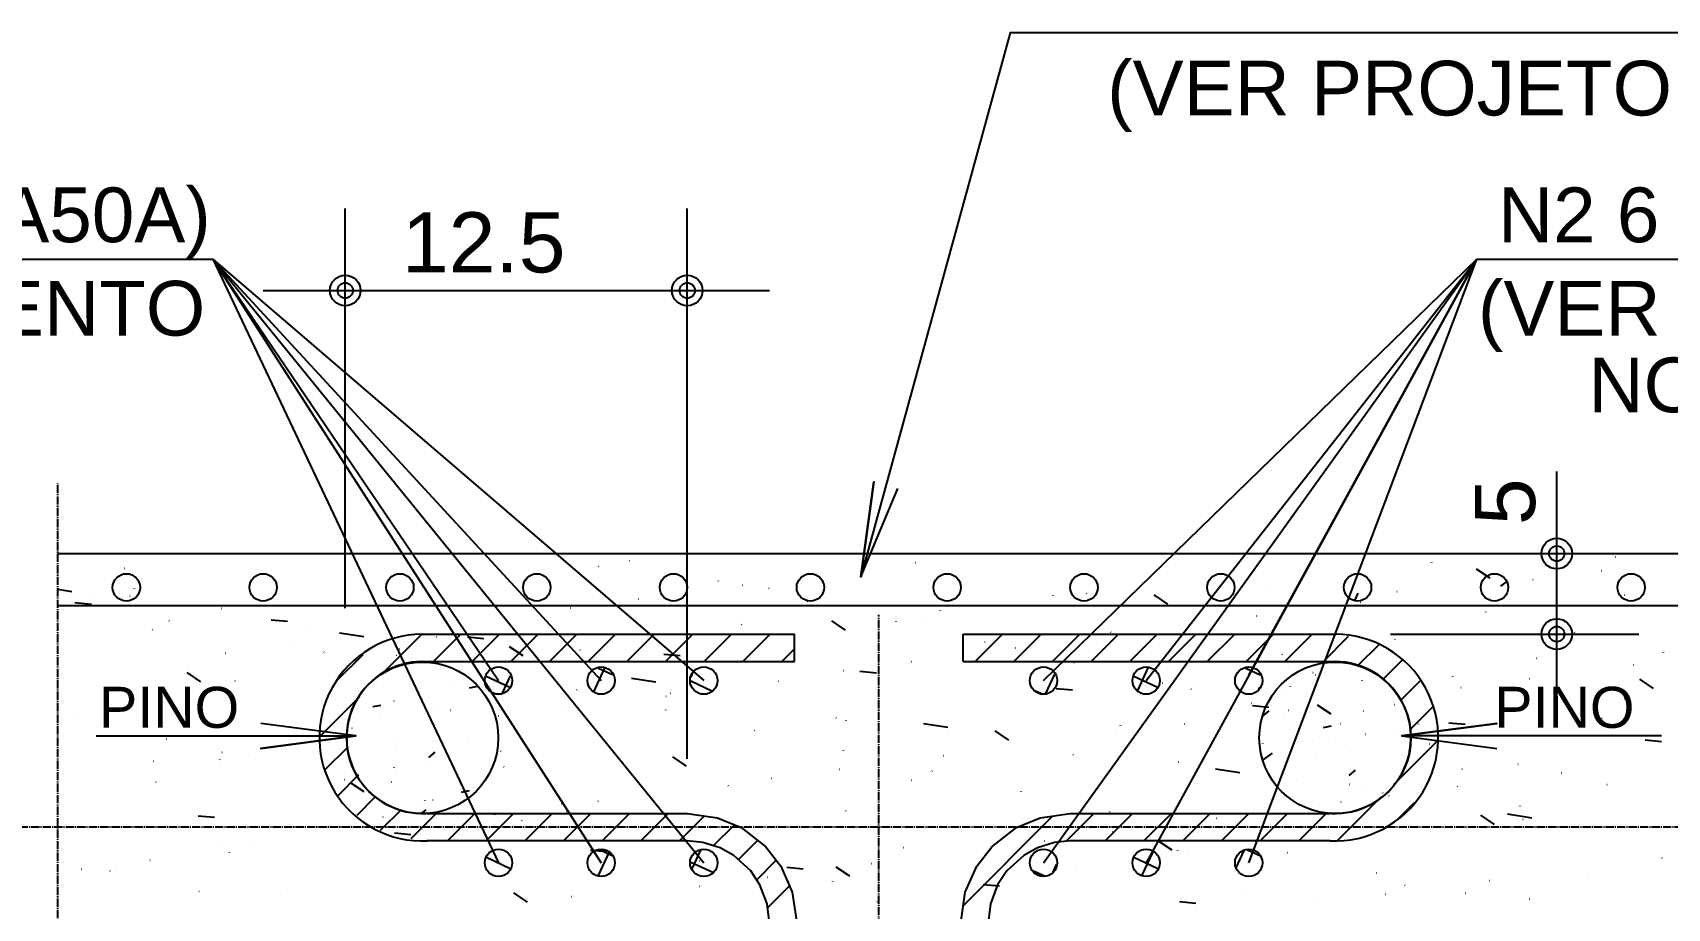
# Model space of a CAD drawing. Extents: x 0 to 5945, y 0 to 4205.
# Drawn here: x 4344.3 to 4643, y 1368.8 to 1528.8 of the extents above; entities that cross this region are included whole.
import ezdxf

# ---------------------------------------------------------------- set-up
doc = ezdxf.new("R2010")
doc.units = 0
doc.header["$MEASUREMENT"] = 0
doc.linetypes.add('ESTILO_TQS_0007', pattern=[2.1, 1.5, -0.2, 0.2, -0.2])
for name, color, linetype in [('MTH-230', 1, 'CONTINUOUS'), ('MTH-COTAS7', 31, 'CONTINUOUS'), ('MTH-EIXO-217', 8, 'CONTINUOUS'), ('MTH-HACHURA-PILAR', 1, 'CONTINUOUS'), ('MTH-LINHA-CORTE', 5, 'CONTINUOUS'), ('MTH-LINHAS-GERAIS', 7, 'CONTINUOUS'), ('MTH-PILAR-NASCE', 5, 'CONTINUOUS'), ('MTH-SIMB_COTA', 3, 'CONTINUOUS'), ('MTH-TIT1-PILAR', 5, 'CONTINUOUS')]:
    doc.layers.add(name, color=color, linetype=linetype)
doc.styles.add('TQS_ARIAL', font='arial.ttf')

msp = doc.modelspace()

# ---------------------------------------------------------------- linework, layer by layer
at = {"layer": 'MTH-230', "linetype": 'Continuous'}
for p, q in [((4214.188912, 1487.41584), (4377.214041, 1487.41584)), ((4377.214041, 1487.41584), (4466.932511, 1377.095606)), ((4377.214041, 1487.41584), (4448.182511, 1377.095606)), ((4377.214041, 1487.41584), (4429.432511, 1377.095606)), ((4377.214041, 1487.41584), (4466.932511, 1410.380154)), ((4377.214041, 1487.41584), (4448.182511, 1410.380154)), ((4377.214041, 1487.41584), (4429.432511, 1410.380154)), ((4529.02211, 1377.095606), (4608.230394, 1487.41584)), ((4529.02211, 1410.380154), (4608.230394, 1487.41584)), ((4608.230394, 1487.41584), (4547.77211, 1377.095606)), ((4547.77211, 1410.380154), (4608.230394, 1487.41584)), ((4566.52211, 1377.095606), (4608.230394, 1487.41584)), ((4566.52211, 1411.380154), (4608.230394, 1487.41584)), ((4608.230394, 1487.41584), (4771.255524, 1487.41584)), ((4348.922325, 1433.029068), (4348.922325, 1433.029068)), ((4361.068182, 1430.938658), (4361.117754, 1430.945184)), ((4447.751867, 1431.195574), (4447.709697, 1431.222439)), ((4453.381645, 1432.292706), (4453.421313, 1432.323144)), ((4495.425401, 1432.573852), (4495.388537, 1432.607632)), ((4505.554438, 1431.971737), (4505.60401, 1431.978263)), ((4600.006686, 1431.917258), (4599.969822, 1431.951038)), ((4633.527728, 1432.925716), (4633.490864, 1432.959495)), ((4348.922325, 1429.339625), (4348.922325, 1429.339625)), ((4469.616543, 1428.572019), (4469.656211, 1428.602457)), ((4473.976919, 1427.814478), (4474.026491, 1427.821004)), ((4577.368374, 1430.362089), (4577.408041, 1430.392527)), ((4610.640761, 1429.091376), (4608.153649, 1430.768954)), ((4618.463175, 1428.847556), (4618.512747, 1428.854083)), ((4622.876699, 1430.763386), (4622.83453, 1430.790251)), ((4630.980167, 1430.49545), (4631.029739, 1430.501976)), ((4351.440554, 1426.637059), (4348.922325, 1427.027613)), ((4355.692753, 1426.338193), (4355.650583, 1426.365058)), ((4362.578731, 1427.329834), (4362.618399, 1427.360272)), ((4432.364617, 1426.90875), (4432.327753, 1426.94253)), ((4455.040322, 1425.321427), (4455.089895, 1425.327954)), ((4478.884288, 1427.238411), (4478.842118, 1427.265276)), ((4485.851442, 1424.851331), (4485.89111, 1424.881769)), ((4530.817585, 1425.906004), (4530.775416, 1425.932869)), ((4536.945902, 1426.252156), (4536.909038, 1426.285936)), ((4551.735414, 1424.360118), (4549.248302, 1426.037697)), ((4570.466943, 1427.260614), (4570.430079, 1427.294393)), ((4593.603272, 1426.641401), (4593.64294, 1426.671839)), ((4355.024986, 1424.317076), (4352.036402, 1424.578544)), ((4378.81363, 1423.609146), (4378.853298, 1423.639584)), ((4442.523331, 1423.673534), (4442.572903, 1423.68006)), ((4510.227557, 1423.146923), (4510.185388, 1423.173788)), ((4567.94906, 1422.197247), (4567.998632, 1422.203773)), ((4586.885656, 1424.690297), (4586.935229, 1424.696824)), ((4609.838171, 1422.920714), (4609.877839, 1422.951152)), ((4366.235146, 1419.621948), (4366.192976, 1419.648812)), ((4369.303832, 1421.243648), (4369.266968, 1421.277428)), ((4390.887995, 1421.17947), (4387.899411, 1421.440937)), ((4395.048529, 1419.888459), (4395.088196, 1419.918897)), ((4404.802606, 1418.361109), (4400.355769, 1419.050771)), ((4410.945812, 1419.516275), (4410.995384, 1419.522801)), ((4459.963064, 1413.880154), (4464.939039, 1418.856129)), ((4467.034132, 1413.880154), (4472.019263, 1418.865285)), ((4473.885117, 1420.587054), (4473.848253, 1420.620834)), ((4474.1052, 1413.880154), (4479.099487, 1418.874442)), ((4492.830068, 1419.628861), (4490.342955, 1421.30644)), ((4502.086341, 1421.130643), (4502.126008, 1421.161081)), ((4507.406158, 1421.595512), (4507.369294, 1421.629291)), ((4514.328128, 1418.747743), (4514.460539, 1418.880154)), ((4516.531607, 1413.880154), (4521.531607, 1418.880154)), ((4523.602674, 1413.880154), (4528.602674, 1418.880154)), ((4530.673742, 1413.880154), (4535.673742, 1418.880154)), ((4537.74481, 1413.880154), (4542.74481, 1418.880154)), ((4541.359978, 1419.189759), (4541.317809, 1419.216624)), ((4544.815878, 1413.880154), (4549.815878, 1418.880154)), ((4551.886946, 1413.880154), (4556.886946, 1418.880154)), ((4555.432068, 1420.549354), (4555.48164, 1420.55588)), ((4558.958013, 1413.880154), (4563.958013, 1418.880154)), ((4566.029081, 1413.880154), (4571.029081, 1418.880154)), ((4573.100149, 1413.880154), (4578.100149, 1418.880154)), ((4626.07307, 1419.200026), (4626.112737, 1419.230464)), ((4348.922325, 1416.850905), (4348.922325, 1416.850905)), ((4348.922325, 1416.850905), (4348.922325, 1416.850905)), ((4348.922325, 1416.850905), (4348.922325, 1416.850905)), ((4392.009215, 1417.023225), (4392.058787, 1417.029751)), ((4408.434905, 1411.84947), (4415.377471, 1418.792035)), ((4411.283427, 1416.167771), (4411.323095, 1416.198209)), ((4417.536657, 1413.880154), (4422.457695, 1418.801191)), ((4418.168443, 1418.289541), (4418.126274, 1418.316406)), ((4426.751005, 1418.041863), (4423.76242, 1418.30333)), ((4424.607725, 1413.880154), (4429.537919, 1418.810348)), ((4433.924721, 1414.897604), (4431.437608, 1416.575183)), ((4431.678793, 1413.880154), (4436.618143, 1418.819504)), ((4438.749861, 1413.880154), (4443.698367, 1418.82866)), ((4444.345373, 1415.93041), (4444.308509, 1415.964189)), ((4445.820928, 1413.880154), (4450.778591, 1418.837817)), ((4452.891996, 1413.880154), (4457.858815, 1418.846973)), ((4481.176267, 1413.880154), (4483.516522, 1416.220409)), ((4518.321239, 1417.409956), (4518.360907, 1417.440394)), ((4523.854549, 1416.392095), (4523.904122, 1416.398621)), ((4580.171217, 1413.880154), (4584.780652, 1418.48959)), ((4586.476171, 1413.11404), (4590.349331, 1416.9872)), ((4593.293275, 1417.857353), (4593.251106, 1417.884218)), ((4379.492224, 1415.375331), (4379.541796, 1415.381858)), ((4397.578415, 1415.530459), (4397.536245, 1415.557324)), ((4399.772648, 1410.25828), (4404.684129, 1415.169761)), ((4410.824332, 1414.921952), (4410.787468, 1414.955732)), ((4462.614014, 1414.904256), (4459.62543, 1415.165723)), ((4504.917952, 1413.899044), (4504.967525, 1413.905571)), ((4534.556138, 1413.689268), (4534.595806, 1413.719706)), ((4572.703247, 1415.098271), (4572.661078, 1415.125136)), ((4591.045692, 1410.612493), (4594.659328, 1414.226129)), ((4619.102169, 1414.419472), (4619.065306, 1414.453251)), ((4636.763287, 1413.267914), (4636.812859, 1413.274441)), ((4642.307968, 1415.479338), (4642.347636, 1415.509776)), ((4348.922325, 1411.350728), (4348.922325, 1411.350728)), ((4348.922325, 1411.350728), (4348.922325, 1411.350728)), ((4375.019374, 1410.166347), (4372.532261, 1411.843925)), ((4381.284588, 1410.265308), (4381.247725, 1410.299087)), ((4427.518326, 1412.447083), (4427.557994, 1412.477522)), ((4428.710836, 1411.573296), (4428.668667, 1411.600161)), ((4458.164659, 1410.085158), (4453.717821, 1410.77482)), ((4480.644133, 1410.24089), (4480.601964, 1410.267754)), ((4492.400961, 1412.251151), (4492.450533, 1412.257677)), ((4498.477023, 1411.766649), (4495.488439, 1412.028117)), ((4550.791037, 1409.968581), (4550.830704, 1409.999019)), ((4594.312089, 1406.807822), (4597.951309, 1410.447043)), ((4603.835668, 1411.141108), (4603.793499, 1411.167973)), ((4617.82669, 1410.774864), (4617.876262, 1410.78139)), ((4640.486114, 1408.960431), (4637.999001, 1410.63801)), ((4396.775382, 1400.189946), (4404.068683, 1407.483247)), ((4443.753225, 1408.726396), (4443.792892, 1408.756834)), ((4460.054105, 1407.481808), (4460.011936, 1407.508673)), ((4460.823442, 1408.093892), (4460.873015, 1408.100418)), ((4534.340032, 1408.629043), (4531.351448, 1408.89051)), ((4556.041385, 1408.75437), (4556.004521, 1408.788149)), ((4605.309698, 1409.126971), (4605.359271, 1409.133497)), ((4635.178937, 1407.04962), (4635.136768, 1407.076485)), ((4429.369854, 1403.952948), (4429.419426, 1403.959475)), ((4441.886845, 1405.600842), (4441.936418, 1405.607368)), ((4459.988123, 1405.005708), (4460.027791, 1405.036146)), ((4567.025935, 1406.247893), (4567.065603, 1406.278331)), ((4570.203041, 1405.491436), (4567.214457, 1405.752903)), ((4573.73218, 1404.969712), (4573.781752, 1404.976238)), ((4581.580767, 1404.229174), (4579.093654, 1405.906753)), ((4595.98695, 1401.411616), (4600.212554, 1405.637219)), ((4352.533801, 1403.443924), (4352.573468, 1403.474362)), ((4367.994991, 1402.624426), (4367.952822, 1402.651291)), ((4476.223022, 1401.285021), (4476.26269, 1401.315459)), ((4491.186526, 1403.524644), (4491.144357, 1403.551509)), ((4492.9806, 1403.089268), (4492.943736, 1403.123047)), ((4511.526711, 1401.809207), (4507.079873, 1402.49887)), ((4522.67542, 1399.497917), (4520.188307, 1401.175495)), ((4543.119823, 1402.192238), (4543.077654, 1402.219103)), ((4554.795583, 1402.476661), (4554.845155, 1402.483188)), ((4583.260834, 1402.527206), (4583.300502, 1402.557644)), ((4597.561885, 1402.432673), (4597.525021, 1402.466453)), ((4606.06605, 1402.353829), (4603.077466, 1402.615296)), ((4631.082926, 1403.441131), (4631.046062, 1403.47491)), ((4348.922325, 1400.672741), (4348.922325, 1400.672741)), ((4348.922325, 1400.672741), (4348.922325, 1400.672741)), ((4368.768699, 1399.723236), (4368.808367, 1399.753674)), ((4397.78427, 1394.127767), (4401.938655, 1398.282152)), ((4397.792335, 1399.795689), (4397.841907, 1399.802216)), ((4522.529795, 1399.433156), (4522.487626, 1399.460021)), ((4542.278591, 1400.828768), (4542.328164, 1400.835295)), ((4593.070494, 1391.424092), (4601.132236, 1399.485834)), ((4599.495733, 1398.806518), (4599.5354, 1398.836956)), ((4641.929059, 1399.216223), (4638.940475, 1399.47769)), ((4366.338747, 1395.654746), (4366.388319, 1395.661272)), ((4378.537384, 1395.908181), (4378.495215, 1395.935046)), ((4378.855738, 1397.302639), (4378.905311, 1397.309165)), ((4385.003598, 1396.002549), (4385.043266, 1396.032987)), ((4429.919815, 1397.424166), (4429.882951, 1397.457945)), ((4463.770073, 1394.766659), (4461.282961, 1396.444238)), ((4492.457921, 1397.564333), (4492.497588, 1397.594771)), ((4510.701072, 1396.671509), (4510.750645, 1396.678035)), ((4534.5011, 1396.767571), (4534.464236, 1396.801351)), ((4553.662217, 1395.475993), (4553.620047, 1395.502858)), ((4568.022141, 1397.776029), (4567.985277, 1397.809808)), ((4615.730631, 1395.085831), (4615.770299, 1395.116269)), ((4348.922325, 1393.36183), (4348.922325, 1393.36183)), ((4348.922325, 1393.36183), (4348.922325, 1393.36183)), ((4400.076939, 1389.349368), (4403.934953, 1393.207382)), ((4401.238497, 1392.281861), (4401.278164, 1392.312299)), ((4430.470681, 1394.575775), (4430.428512, 1394.60264)), ((4479.247484, 1392.530566), (4479.297056, 1392.537092)), ((4491.764476, 1394.178459), (4491.814048, 1394.184985)), ((4504.961357, 1392.110927), (4504.924493, 1392.144706)), ((4508.692819, 1393.843646), (4508.732487, 1393.874084)), ((4564.888764, 1393.533256), (4560.441926, 1394.222919)), ((4605.595514, 1394.143586), (4605.553344, 1394.170451)), ((4623.60981, 1393.547329), (4623.659382, 1393.553855)), ((4366.85903, 1391.759064), (4366.822166, 1391.792843)), ((4404.864726, 1390.035402), (4402.377614, 1391.712981)), ((4403.583169, 1385.78453), (4406.915563, 1389.116924)), ((4409.880653, 1391.816693), (4409.838484, 1391.843558)), ((4471.440315, 1391.102469), (4471.403452, 1391.136249)), ((4524.927718, 1390.122958), (4524.967386, 1390.153396)), ((4582.838003, 1381.191601), (4590.756276, 1389.109874)), ((4585.005486, 1391.384505), (4584.963316, 1391.41137)), ((4592.156222, 1389.406385), (4592.205794, 1389.412912)), ((4604.673213, 1391.054278), (4604.722785, 1391.060805)), ((4631.96553, 1391.365143), (4632.005198, 1391.395581)), ((4407.890839, 1383.021132), (4411.691112, 1386.821406)), ((4413.483464, 1381.54269), (4418.036381, 1386.095606)), ((4417.473395, 1388.561174), (4417.513063, 1388.591612)), ((4420.107449, 1381.095606), (4425.107449, 1386.095606)), ((4427.178517, 1381.095606), (4432.178517, 1386.095606)), ((4434.249584, 1381.095606), (4439.249584, 1386.095606)), ((4441.013074, 1387.859529), (4440.970905, 1387.886394)), ((4441.320652, 1381.095606), (4446.320652, 1386.095606)), ((4441.900572, 1386.445825), (4441.863708, 1386.479604)), ((4447.669965, 1388.373306), (4447.719538, 1388.379833)), ((4448.39172, 1381.095606), (4453.39172, 1386.095606)), ((4455.462788, 1381.095606), (4460.462788, 1386.095606)), ((4492.946372, 1386.527123), (4492.904202, 1386.553988)), ((4533.17211, 1381.023182), (4538.244091, 1386.095164)), ((4540.315602, 1381.095606), (4545.314434, 1386.094439)), ((4541.162616, 1386.402271), (4541.202284, 1386.432709)), ((4547.386669, 1381.095606), (4552.384778, 1386.093715)), ((4554.457737, 1381.095606), (4559.455121, 1386.092991)), ((4561.528805, 1381.095606), (4566.525465, 1386.092266)), ((4568.599873, 1381.095606), (4573.595808, 1386.091542)), ((4575.670941, 1381.095606), (4580.666152, 1386.090818)), ((4593.705972, 1384.988502), (4596.812236, 1388.094767)), ((4616.137907, 1387.427341), (4616.095737, 1387.454206)), ((4348.922325, 1384.494578), (4348.922325, 1384.494578)), ((4348.922325, 1384.494578), (4348.922325, 1384.494578)), ((4377.524986, 1385.345933), (4374.536402, 1385.6074)), ((4408.379531, 1385.437367), (4408.342667, 1385.471147)), ((4416.216377, 1384.232363), (4416.265949, 1384.238889)), ((4428.733369, 1385.880256), (4428.782941, 1385.886782)), ((4433.708294, 1384.840486), (4433.747962, 1384.870924)), ((4462.533856, 1381.095606), (4467.089259, 1385.65101)), ((4468.725334, 1380.216017), (4472.532306, 1384.022989)), ((4472.356343, 1383.768041), (4472.314174, 1383.794906)), ((4514.384416, 1369.306556), (4530.724538, 1385.646678)), ((4560.578703, 1385.249126), (4560.628275, 1385.255652)), ((4611.42612, 1384.098229), (4608.939007, 1385.775808)), ((4618.250816, 1385.257306), (4613.803978, 1385.946968)), ((4616.657368, 1384.934887), (4616.620504, 1384.968667)), ((4378.839787, 1380.780723), (4378.802923, 1380.814502)), ((4384.638858, 1380.075104), (4384.688431, 1380.08163)), ((4413.387995, 1382.208327), (4410.399411, 1382.469794)), ((4449.943192, 1381.119798), (4449.98286, 1381.150237)), ((4473.265089, 1377.684704), (4476.768443, 1381.188058)), ((4529.125114, 1381.108183), (4529.174687, 1381.114709)), ((4541.642106, 1382.756076), (4541.691678, 1382.762602)), ((4552.520773, 1379.366972), (4550.03366, 1381.044551)), ((4557.397515, 1382.681583), (4557.437183, 1382.712021)), ((4365.702262, 1377.582053), (4365.751834, 1377.58858)), ((4380.29723, 1378.91066), (4380.25506, 1378.937525)), ((4449.251005, 1379.07072), (4446.26242, 1379.332187)), ((4466.178091, 1377.399111), (4466.217759, 1377.429549)), ((4476.611038, 1373.959586), (4480.194753, 1377.5433)), ((4503.488765, 1379.810878), (4503.446595, 1379.837743)), ((4553.596583, 1379.269785), (4553.559719, 1379.303565)), ((4555.422062, 1378.478471), (4555.379892, 1378.505336)), ((4573.632414, 1378.960896), (4573.672081, 1378.991334)), ((4642.033852, 1377.984002), (4642.083424, 1377.990529)), ((4348.922325, 1375.372933), (4348.922325, 1375.372933)), ((4348.922325, 1375.372933), (4348.922325, 1375.372933)), ((4353.18527, 1375.93416), (4353.234842, 1375.940687)), ((4358.426261, 1375.609041), (4358.465929, 1375.639479)), ((4359.707201, 1376.151578), (4359.665032, 1376.178443)), ((4478.610999, 1374.457873), (4478.660571, 1374.464399)), ((4485.114014, 1375.933113), (4482.12543, 1376.19458)), ((4493.615426, 1374.635715), (4491.128313, 1376.313294)), ((4497.547596, 1376.950923), (4497.597168, 1376.95745)), ((4534.832034, 1375.71939), (4534.789864, 1375.746255)), ((4589.867312, 1375.240208), (4589.90698, 1375.270646)), ((4374.66116, 1371.888353), (4374.700827, 1371.918791)), ((4390.839623, 1372.194415), (4390.797453, 1372.221279)), ((4434.710079, 1369.904458), (4432.222966, 1371.582036)), ((4466.094007, 1372.80998), (4466.14358, 1372.816506)), ((4478.593572, 1368.871052), (4482.603809, 1372.881289)), ((4482.41299, 1373.678423), (4482.452657, 1373.708861)), ((4490.535798, 1373.604683), (4490.498935, 1373.638463)), ((4520.977023, 1372.795506), (4517.988439, 1373.056974)), ((4565.964455, 1371.762226), (4565.922285, 1371.789091)), ((4591.519736, 1371.333693), (4591.569308, 1371.340219)), ((4595.117083, 1372.948089), (4595.08022, 1372.981868)), ((4606.102211, 1371.51952), (4606.141879, 1371.549958)), ((4610.456333, 1373.826743), (4610.505905, 1373.833269)), ((4628.638125, 1373.956546), (4628.601261, 1373.990326)), ((4442.77292, 1370.862008), (4442.73075, 1370.888873)), ((4498.647888, 1369.957736), (4498.687556, 1369.988174)), ((4556.840032, 1369.6579), (4553.851448, 1369.919367)), ((4579.002745, 1369.6858), (4579.052317, 1369.692326)), ((4617.897752, 1370.42982), (4617.855582, 1370.456685))]:
    msp.add_line(p, q, dxfattribs=at)
at = {"layer": 'MTH-COTAS7', "linetype": 'Continuous'}
for p, q in [((4401.422325, 1423.595606), (4401.422325, 1496.682717)), ((4463.922325, 1396.095606), (4463.922325, 1496.682717)), ((4386.422325, 1481.682717), (4478.922325, 1481.682717)), ((4622.822644, 1403.880154), (4622.822644, 1448.595606)), ((4583.48429, 1433.595606), (4637.822644, 1433.595606)), ((4592.421253, 1418.880154), (4637.822644, 1418.880154))]:
    msp.add_line(p, q, dxfattribs=at)
for points in [[(4763.817393, 1528.803207), (4522.938578, 1528.803207), (4495.627761, 1429.368432), (4498.020385, 1446.704099), (4495.627761, 1429.368432), (4502.425659, 1445.494143)], [(4355.919599, 1400.265253), (4403.345776, 1400.265253), (4385.995491, 1397.981044), (4403.345776, 1400.265253), (4385.995491, 1402.549461)], [(4641.925051, 1400.265253), (4594.498874, 1400.265253), (4611.849159, 1402.549461), (4594.498874, 1400.265253), (4611.849159, 1397.981044)]]:
    msp.add_lwpolyline(points, dxfattribs=at)
at = {"layer": 'MTH-EIXO-217', "linetype": 'ESTILO_TQS_0007'}
for p, q in [((4348.922325, 1320.762604), (4348.922325, 1446.428609)), ((4498.922325, 1209.986237), (4498.922325, 1422.397796)), ((4666.837565, 1383.595606), (4274.449601, 1383.595606))]:
    msp.add_line(p, q, dxfattribs=at)
at = {"layer": 'MTH-HACHURA-PILAR', "linetype": 'Continuous'}
for p, q in [((4384.105623, 1428.320584), (4384.105623, 1428.320584)), ((4384.105623, 1428.320584), (4384.105623, 1428.320584)), ((4384.105623, 1428.320584), (4384.105623, 1428.320584)), ((4384.641241, 1428.439328), (4384.665648, 1428.444739)), ((4409.073094, 1427.894716), (4409.073094, 1427.894716)), ((4409.073094, 1427.894716), (4409.073094, 1427.894716)), ((4409.073094, 1427.894716), (4409.073094, 1427.894716)), ((4434.686652, 1429.013028), (4434.686652, 1429.013028)), ((4434.686652, 1429.013028), (4434.686652, 1429.013028)), ((4434.686652, 1429.013028), (4434.686652, 1429.013028)), ((4509.395943, 1428.666574), (4509.395943, 1428.666574)), ((4509.395943, 1428.666574), (4509.395943, 1428.666574)), ((4537.155986, 1427.963276), (4537.180393, 1427.968687)), ((4612.610314, 1427.668676), (4613.576933, 1428.375725)), ((4359.769255, 1425.742064), (4359.769255, 1425.742064)), ((4359.769255, 1425.742064), (4359.769255, 1425.742064)), ((4360.114921, 1425.330115), (4360.114921, 1425.330115)), ((4362.077825, 1425.842858), (4362.102801, 1425.843948)), ((4362.667029, 1425.432738), (4362.667029, 1425.432738)), ((4362.667029, 1425.432738), (4362.667029, 1425.432738)), ((4362.667029, 1425.432738), (4362.667029, 1425.432738)), ((4362.894761, 1427.162533), (4362.898024, 1427.187319)), ((4384.073094, 1426.803192), (4384.073094, 1426.803192)), ((4386.816323, 1424.971822), (4386.816323, 1424.971822)), ((4386.816323, 1424.971822), (4386.816323, 1424.971822)), ((4388.552603, 1426.998772), (4388.577579, 1426.999862)), ((4409.073094, 1426.998188), (4409.073094, 1426.998188)), ((4409.073094, 1426.998188), (4409.073094, 1426.998188)), ((4409.08289, 1426.560041), (4409.08289, 1426.560041)), ((4409.831215, 1425.668223), (4409.831215, 1425.668223)), ((4409.831215, 1425.668223), (4409.831215, 1425.668223)), ((4434.701849, 1425.822395), (4434.701849, 1425.822395)), ((4434.701849, 1425.822395), (4434.701849, 1425.822395)), ((4459.796606, 1425.709468), (4459.796606, 1425.709468)), ((4459.796606, 1425.709468), (4459.796606, 1425.709468)), ((4459.796606, 1425.709468), (4459.796606, 1425.709468)), ((4485.618798, 1425.182978), (4485.618798, 1425.182978)), ((4485.700562, 1425.804037), (4485.703825, 1425.828824)), ((4509.504583, 1426.057487), (4509.504583, 1426.057487)), ((4509.797949, 1425.707867), (4509.797949, 1425.707867)), ((4510.620948, 1425.182599), (4510.620948, 1425.182599)), ((4510.620948, 1425.182599), (4510.620948, 1425.182599)), ((4511.490078, 1425.029348), (4511.490078, 1425.029348)), ((4511.490078, 1425.029348), (4511.490078, 1425.029348)), ((4511.490078, 1425.029348), (4511.490078, 1425.029348)), ((4534.073094, 1427.279815), (4534.073094, 1427.279815)), ((4534.073094, 1427.279815), (4534.073094, 1427.279815)), ((4534.073094, 1427.279815), (4534.073094, 1427.279815)), ((4534.122343, 1426.513023), (4534.122343, 1426.513023)), ((4534.566636, 1427.092037), (4534.581855, 1427.111871)), ((4537.415578, 1425.287563), (4537.415578, 1425.287563)), ((4537.415578, 1425.287563), (4537.415578, 1425.287563)), ((4559.502601, 1426.05985), (4559.502601, 1426.05985)), ((4559.502601, 1426.05985), (4559.502601, 1426.05985)), ((4559.502601, 1426.05985), (4559.502601, 1426.05985)), ((4585.982585, 1425.118833), (4586.545, 1426.382037)), ((4586.098315, 1425.098426), (4586.098315, 1425.098426)), ((4586.098315, 1425.098426), (4586.098315, 1425.098426)), ((4609.320258, 1426.277157), (4609.320258, 1426.277157)), ((4609.848042, 1425.648168), (4609.848042, 1425.648168)), ((4611.644787, 1425.002069), (4611.644787, 1425.002069)), ((4634.525922, 1426.032057), (4634.525922, 1426.032057)), ((4634.525922, 1426.032057), (4634.525922, 1426.032057)), ((4634.525922, 1426.032057), (4634.525922, 1426.032057)), ((4634.595777, 1425.948806), (4634.595777, 1425.948806)), ((4634.711227, 1425.811219), (4634.711227, 1425.811219)), ((4634.729492, 1425.789451), (4634.729492, 1425.789451)), ((4634.729492, 1425.789451), (4634.729492, 1425.789451)), ((4634.729492, 1425.789451), (4634.729492, 1425.789451)), ((4635.146791, 1426.059165), (4635.171767, 1426.060255)), ((4635.201664, 1426.404798), (4635.216883, 1426.424632)), ((4412.567288, 1411.131822), (4412.570551, 1411.156608)), ((4420.482547, 1410.252117), (4420.497766, 1410.271951)), ((4427.083279, 1411.235204), (4431.501935, 1409.197155)), ((4430.152436, 1408.083144), (4431.621722, 1411.234038)), ((4446.824601, 1408.343693), (4448.857444, 1412.70314)), ((4447.695497, 1412.679752), (4450.285026, 1411.472235)), ((4464.583279, 1410.934278), (4464.899129, 1411.611619)), ((4464.583279, 1410.32174), (4468.426085, 1408.52981)), ((4529.385333, 1407.930636), (4531.086129, 1411.578004)), ((4545.422879, 1411.235204), (4549.837251, 1409.185387)), ((4546.230629, 1408.562465), (4548.206231, 1412.842173)), ((4566.013676, 1412.675975), (4568.63066, 1411.455656)), ((4575.275756, 1411.738997), (4575.275756, 1411.738997)), ((4575.275756, 1411.738997), (4575.275756, 1411.738997)), ((4578.260101, 1411.869297), (4578.285077, 1411.870387)), ((4578.750578, 1411.430693), (4578.765797, 1411.450527)), ((4587.241721, 1410.423675), (4587.244984, 1410.448462)), ((4405.826165, 1409.094284), (4405.829428, 1409.11907)), ((4408.466197, 1409.240702), (4408.481417, 1409.260535)), ((4424.140033, 1409.057655), (4425.612474, 1409.343869)), ((4527.461044, 1408.585804), (4528.550306, 1408.077874)), ((4568.381426, 1408.740971), (4568.582238, 1409.171613)), ((4571.096523, 1408.057506), (4571.096523, 1408.057506)), ((4571.096523, 1408.057506), (4571.096523, 1408.057506)), ((4573.355073, 1408.558215), (4573.37948, 1408.563626)), ((4574.152358, 1409.332848), (4574.155621, 1409.357634)), ((4402.446461, 1404.193107), (4402.446461, 1404.193107)), ((4402.62151, 1404.874878), (4402.62151, 1404.874878)), ((4402.654282, 1405.002518), (4402.654282, 1405.002518)), ((4402.654282, 1405.002518), (4402.654282, 1405.002518)), ((4406.470744, 1405.623093), (4407.943185, 1405.909307)), ((4407.672617, 1404.421286), (4407.697593, 1404.422377)), ((4410.313904, 1406.700615), (4410.338311, 1406.706026)), ((4418.237118, 1405.032077), (4418.240381, 1405.056863)), ((4420.610292, 1404.986157), (4420.635268, 1404.987248)), ((4569.14675, 1403.923631), (4570.260084, 1404.85783)), ((4587.51795, 1404.840498), (4587.542358, 1404.845909)), ((4593.13214, 1405.999472), (4593.135403, 1406.024258)), ((4402.652526, 1401.664177), (4402.667745, 1401.684011)), ((4572.936907, 1403.854169), (4572.952126, 1403.874002)), ((4580.195349, 1401.839962), (4581.66779, 1402.126175)), ((4401.796797, 1400.54897), (4401.796797, 1400.54897)), ((4401.796797, 1400.54897), (4401.796797, 1400.54897)), ((4401.796797, 1400.54897), (4401.796797, 1400.54897)), ((4401.854186, 1397.967589), (4401.854186, 1397.967589)), ((4401.854186, 1397.967589), (4401.854186, 1397.967589)), ((4411.091764, 1400.015511), (4411.116171, 1400.020922)), ((4423.906948, 1398.932331), (4423.910211, 1398.957118)), ((4568.566275, 1400.639013), (4568.566275, 1400.639013)), ((4568.566275, 1400.639013), (4568.566275, 1400.639013)), ((4568.566275, 1399.739913), (4568.566275, 1399.739913)), ((4568.566275, 1399.579499), (4568.566275, 1399.579499)), ((4568.572596, 1398.166488), (4568.572596, 1398.166488)), ((4568.572596, 1398.166488), (4568.572596, 1398.166488)), ((4569.0941, 1398.846126), (4569.109319, 1398.865959)), ((4574.882433, 1400.015683), (4574.90741, 1400.016773)), ((4579.410051, 1400.102615), (4579.413314, 1400.127402)), ((4581.072402, 1399.807957), (4581.087621, 1399.827791)), ((4587.820108, 1400.580554), (4587.845084, 1400.581644)), ((4593.088751, 1400.819372), (4593.10397, 1400.839206)), ((4410.788021, 1397.617965), (4410.80324, 1397.637799)), ((4416.706981, 1396.310771), (4417.856048, 1397.274953)), ((4420.594566, 1395.749508), (4420.609785, 1395.769342)), ((4569.158368, 1395.885056), (4570.841691, 1397.116349)), ((4578.945823, 1396.082552), (4578.970231, 1396.087963)), ((4585.047673, 1397.435299), (4585.072081, 1397.44071)), ((4403.69921, 1392.938458), (4403.69921, 1392.938458)), ((4403.69921, 1392.938458), (4403.69921, 1392.938458)), ((4403.69921, 1392.938458), (4403.69921, 1392.938458)), ((4403.912238, 1392.550963), (4403.912238, 1392.550963)), ((4403.912238, 1392.550963), (4403.912238, 1392.550963)), ((4403.912238, 1392.550963), (4403.912238, 1392.550963)), ((4410.380975, 1394.525121), (4410.384238, 1394.549907)), ((4410.641443, 1393.058126), (4410.665851, 1393.063537)), ((4416.743293, 1394.410873), (4416.767701, 1394.416284)), ((4421.00503, 1393.29725), (4421.030006, 1393.298341)), ((4569.848918, 1394.065816), (4569.848918, 1394.065816)), ((4569.848918, 1394.065816), (4569.848918, 1394.065816)), ((4569.848918, 1394.065816), (4569.848918, 1394.065816)), ((4571.966044, 1392.726147), (4571.969307, 1392.750933)), ((4575.25873, 1392.231432), (4575.273949, 1392.251266)), ((4584.860822, 1393.049445), (4586.009888, 1394.013626)), ((4585.079881, 1394.00287), (4585.083144, 1394.027656)), ((4404.431125, 1391.681331), (4404.431125, 1391.681331)), ((4404.431125, 1391.681331), (4404.431125, 1391.681331)), ((4404.431125, 1391.681331), (4404.431125, 1391.681331)), ((4405.42256, 1390.625561), (4405.42256, 1390.625561)), ((4422.655889, 1389.99328), (4424.12833, 1390.279493)), ((4423.375024, 1389.023541), (4423.399431, 1389.028952)), ((4571.751288, 1391.094912), (4571.751288, 1391.094912)), ((4573.201582, 1389.550505), (4573.201582, 1389.550505)), ((4573.201582, 1389.550505), (4573.201582, 1389.550505)), ((4573.201582, 1389.550505), (4573.201582, 1389.550505)), ((4587.84549, 1391.198009), (4587.869897, 1391.20342)), ((4590.923296, 1389.221643), (4590.923296, 1389.221643)), ((4590.923296, 1389.221643), (4590.923296, 1389.221643)), ((4590.923296, 1389.221643), (4590.923296, 1389.221643)), ((4591.004563, 1389.838921), (4591.007826, 1389.863707)), ((4407.614233, 1388.68105), (4407.614233, 1388.68105)), ((4409.457578, 1387.511227), (4409.457578, 1387.511227)), ((4409.558229, 1387.447352), (4409.558229, 1387.447352)), ((4412.231829, 1386.553154), (4412.231829, 1386.553154)), ((4412.231829, 1386.553154), (4412.231829, 1386.553154)), ((4412.231829, 1386.553154), (4412.231829, 1386.553154)), ((4413.341537, 1386.297176), (4413.341537, 1386.297176)), ((4413.341537, 1386.297176), (4413.341537, 1386.297176)), ((4413.341537, 1386.297176), (4413.341537, 1386.297176)), ((4414.780895, 1388.172984), (4414.796114, 1388.192818)), ((4415.390754, 1386.16825), (4416.202911, 1386.762316)), ((4415.750667, 1386.145607), (4415.750667, 1386.145607)), ((4416.050804, 1388.425375), (4416.054067, 1388.450162)), ((4422.46795, 1388.002057), (4422.46795, 1388.002057)), ((4422.46795, 1388.002057), (4422.46795, 1388.002057)), ((4574.929592, 1388.334623), (4574.929592, 1388.334623)), ((4574.929592, 1388.334623), (4574.929592, 1388.334623)), ((4574.929592, 1388.334623), (4574.929592, 1388.334623)), ((4574.963535, 1388.313082), (4574.963535, 1388.313082)), ((4577.644307, 1386.99407), (4577.644307, 1386.99407)), ((4577.682639, 1386.981616), (4577.682639, 1386.981616)), ((4577.682639, 1386.981616), (4577.682639, 1386.981616)), ((4578.232357, 1388.455802), (4578.257333, 1388.456892)), ((4581.860996, 1386.187077), (4581.860996, 1386.187077)), ((4583.394225, 1388.185221), (4583.409444, 1388.205054)), ((4584.062253, 1386.273225), (4584.062253, 1386.273225)), ((4584.062253, 1386.273225), (4584.062253, 1386.273225)), ((4427.083279, 1377.8393), (4427.200158, 1378.089948)), ((4427.207288, 1378.098445), (4431.558942, 1376.069235)), ((4447.728975, 1374.790105), (4449.66883, 1378.950139)), ((4447.980589, 1379.445474), (4450.204712, 1378.408349)), ((4464.583279, 1377.220402), (4468.601631, 1375.346614)), ((4464.82286, 1375.955035), (4466.425383, 1379.391658)), ((4545.538585, 1378.08855), (4549.894258, 1376.057467)), ((4547.054685, 1374.836636), (4549.033421, 1379.080048)), ((4564.228887, 1376.173808), (4565.70381, 1379.33679)), ((4566.298768, 1379.441697), (4568.550346, 1378.391769)), ((4527.208496, 1375.602232), (4529.182106, 1374.681923)), ((4530.760462, 1375.386585), (4531.396631, 1376.750853))]:
    msp.add_line(p, q, dxfattribs=at)
at = {"layer": 'MTH-LINHA-CORTE', "linetype": 'Continuous'}
for p, q in [((4415.423397, 1418.880154), (4483.516522, 1418.880154)), ((4483.516522, 1413.880154), (4483.516522, 1418.880154)), ((4514.328128, 1418.880154), (4582.421253, 1418.880154)), ((4514.328128, 1413.880154), (4514.328128, 1418.880154)), ((4415.423397, 1413.880154), (4483.516522, 1413.880154)), ((4514.328128, 1413.880154), (4582.421253, 1413.880154)), ((4416.422325, 1386.095606), (4463.922325, 1386.095606)), ((4463.922325, 1386.095606), (4469.429276, 1385.322502)), ((4528.415375, 1385.322502), (4533.922325, 1386.095606)), ((4533.922325, 1386.095606), (4581.422325, 1386.095606)), ((4469.429276, 1385.322502), (4473.759853, 1383.508907)), ((4473.759853, 1383.508907), (4478.267779, 1380.031458)), ((4519.576871, 1380.031458), (4524.084797, 1383.508907)), ((4524.084797, 1383.508907), (4528.415375, 1385.322502)), ((4463.922325, 1381.095606), (4416.422325, 1381.095606)), ((4466.791717, 1380.818602), (4463.922325, 1381.095606)), ((4469.925065, 1379.842137), (4466.791717, 1380.818602)), ((4478.267779, 1380.031458), (4481.003822, 1376.498609)), ((4516.840828, 1376.498609), (4519.576871, 1380.031458)), ((4531.052933, 1380.818602), (4527.919585, 1379.842137)), ((4533.922325, 1381.095606), (4531.052933, 1380.818602)), ((4581.422325, 1381.095606), (4533.922325, 1381.095606)), ((4472.446167, 1378.438382), (4469.925065, 1379.842137)), ((4475.516625, 1375.61255), (4472.446167, 1378.438382)), ((4525.398483, 1378.438382), (4522.328026, 1375.61255)), ((4527.919585, 1379.842137), (4525.398483, 1378.438382)), ((4477.210979, 1373.053456), (4475.516625, 1375.61255)), ((4481.003822, 1376.498609), (4483.110719, 1371.735245)), ((4514.733931, 1371.735245), (4516.840828, 1376.498609)), ((4522.328026, 1375.61255), (4520.633671, 1373.053456)), ((4478.507233, 1369.599954), (4477.210979, 1373.053456)), ((4483.110719, 1371.735245), (4483.922325, 1366.095606)), ((4513.922325, 1366.095606), (4514.733931, 1371.735245)), ((4520.633671, 1373.053456), (4519.337417, 1369.599954)), ((4478.922325, 1366.095606), (4478.507233, 1369.599954)), ((4519.337417, 1369.599954), (4518.922325, 1366.095606))]:
    msp.add_line(p, q, dxfattribs=at)
for centre, radius, start, end in [((4415.586664, 1399.978992), 18.901867, 90.494907, 272.5339), ((4582.257986, 1399.978992), 18.901867, 267.4661, 89.505093), ((4415.586664, 1399.978992), 13.902121, 90.494907, 272.5339), ((4582.257986, 1399.978992), 13.901867, 267.4661, 89.505093)]:
    msp.add_arc(centre, radius, start, end, dxfattribs=at)
at = {"layer": 'MTH-LINHAS-GERAIS', "linetype": 'Continuous'}
msp.add_line((4348.922325, 1433.595606), (4648.922325, 1433.595606), dxfattribs=at)
at = {"layer": 'MTH-PILAR-NASCE', "linetype": 'Continuous'}
for centre in [(4429.432511, 1410.380154), (4448.182511, 1410.380154), (4466.932511, 1410.380154), (4529.02211, 1410.380154), (4547.77211, 1410.380154), (4566.52211, 1410.380154), (4429.432511, 1377.095606), (4448.182511, 1377.095606), (4466.932511, 1377.095606), (4529.02211, 1377.095606), (4547.77211, 1377.095606), (4566.52211, 1377.095606)]:
    msp.add_circle(centre, 2.5, dxfattribs=at)
at = {"layer": 'MTH-SIMB_COTA', "linetype": 'Continuous'}
for centre, radius in [((4401.422325, 1481.682717), 2.8), ((4401.422325, 1481.682717), 1.4), ((4463.922325, 1481.682717), 2.8), ((4463.922325, 1481.682717), 1.4), ((4622.822644, 1433.595606), 2.8), ((4622.822644, 1433.595606), 1.4), ((4622.822644, 1418.880154), 2.8), ((4622.822644, 1418.880154), 1.4)]:
    msp.add_circle(centre, radius, dxfattribs=at)
at = {"layer": 'MTH-TIT1-PILAR', "linetype": 'Continuous'}
msp.add_line((4348.922325, 1424.095606), (4648.922325, 1424.095606), dxfattribs=at)
for centre, radius in [((4361.422325, 1427.426767), 2.5), ((4386.422325, 1427.426767), 2.5), ((4411.422325, 1427.426767), 2.5), ((4436.422325, 1427.426767), 2.5), ((4461.422325, 1427.426767), 2.5), ((4486.422325, 1427.426767), 2.5), ((4511.422325, 1427.426767), 2.5), ((4536.422325, 1427.426767), 2.5), ((4561.422325, 1427.426767), 2.5), ((4586.422325, 1427.426767), 2.5), ((4611.422325, 1427.426767), 2.5), ((4636.422325, 1427.426767), 2.5), ((4415.537586, 1399.926969), 13.85), ((4582.307064, 1399.926969), 13.85)]:
    msp.add_circle(centre, radius, dxfattribs=at)

# ---------------------------------------------------------------- texts
at = {"layer": 'MTH-COTAS7', "linetype": 'Continuous', "style": 'TQS_ARIAL'}
msp.add_text('12.5', height=11, dxfattribs=at).set_placement((4411.772325, 1484.982717))
msp.add_text('5', height=11, rotation=90, dxfattribs=at).set_placement((4618.856621, 1438.799181))
at = {"layer": 'MTH-LINHA-CORTE', "linetype": 'Continuous', "style": 'TQS_ARIAL'}
for s, height, p in [('(VER PROJETO ESTRUTURAL)', 10, (4540.655539, 1513.669083)), ('N2 6 %%c10 C=100 (CA50A)', 10, (4214.188912, 1490.509428)), ('N2 6 %%c10 C=100 (CA50A)', 10, (4612.060494, 1490.509428)), ('(VER POSICIONAMENTO', 10, (4210.539806, 1473.441708)), ('(VER POSICIONAMENTO', 10, (4608.411388, 1473.441708)), ('NO DETALHE A)', 10, (4628.610382, 1459.42608)), ('PINO', 7.5, (4356.437942, 1401.751941)), ('PINO', 7.5, (4611.406708, 1401.751941))]:
    msp.add_text(s, height=height, dxfattribs=at).set_placement(p)

doc.saveas('drawing.dxf')
